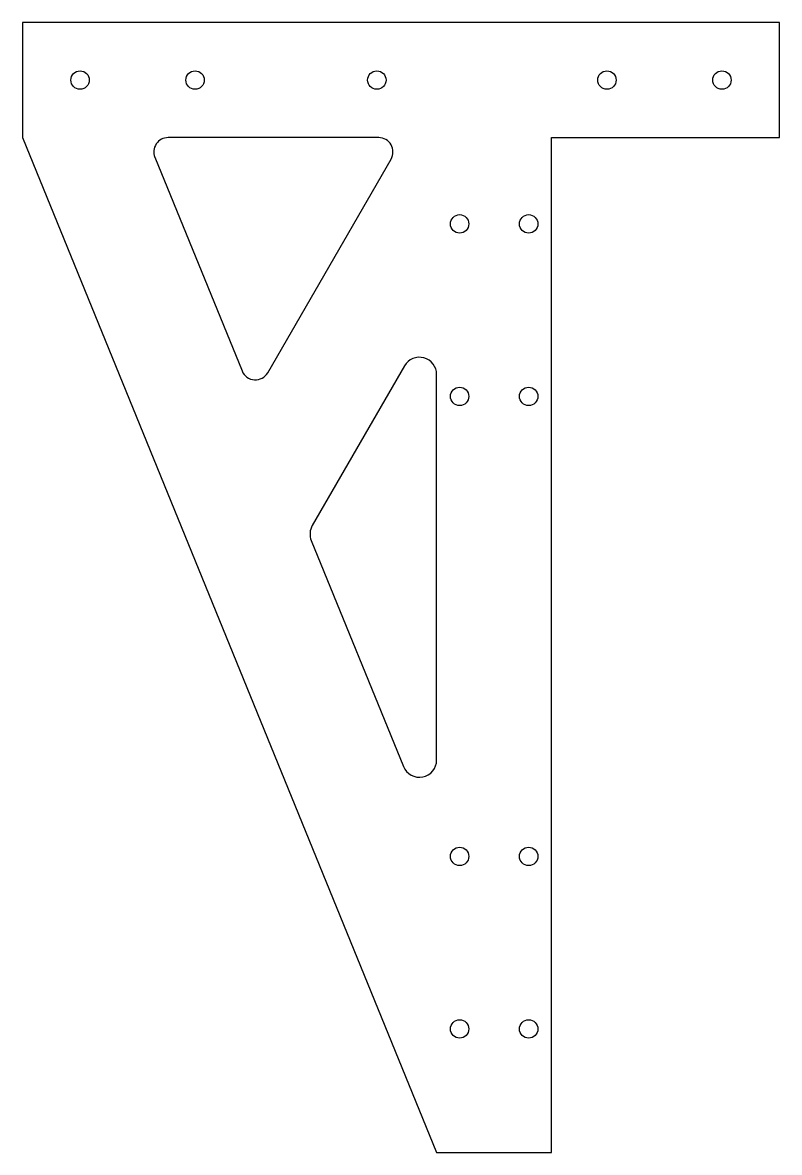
# Model space of a CAD drawing. Header units: millimetres. Extents: x -234 to -103, y -176 to 20.
import ezdxf

# ---------------------------------------------------------------- set-up
doc = ezdxf.new("R2010")
doc.units = ezdxf.units.MM

msp = doc.modelspace()

# ---------------------------------------------------------------- linework, layer by layer
at = {"color": 7, "linetype": 'Continuous', "lineweight": 25}
for p, q in [((-102.86, 20), (-234.46, 20)), ((-234.46, 20), (-234.46, 0)), ((-102.86, 0), (-102.86, 20)), ((-234.46, 0), (-162.46, -176.47)), ((-172.54, 0), (-209.15, 0)), ((-142.46, 0), (-102.86, 0)), ((-142.46, -176.47), (-142.46, 0)), ((-211.46, -3.43), (-196.3, -40.58)), ((-191.84, -40.89), (-170.39, -3.73)), ((-168.06, -39.7), (-184.08, -67.45)), ((-162.46, -108.23), (-162.46, -41.2)), ((-184.26, -70.09), (-168.24, -109.37)), ((-162.46, -176.47), (-142.46, -176.47))]:
    msp.add_line(p, q, dxfattribs=at)
for centre in [(-224.46, 10), (-204.46, 10), (-172.86, 10), (-132.86, 10), (-112.86, 10), (-158.46, -15), (-146.46, -15), (-158.46, -45), (-146.46, -45), (-158.46, -125), (-146.46, -125), (-158.46, -155), (-146.46, -155)]:
    msp.add_circle(centre, 1.6, dxfattribs=at)
for centre, radius, start, end in [((-209.15, -2.49), 2.49, 90, 202.1955), ((-172.54, -2.49), 2.49, 330, 90), ((-165.46, -41.2), 3, 0, 150), ((-193.99, -39.64), 2.49, 202.1955, 330), ((-181.48, -68.95), 3, 150, 202.1955), ((-165.46, -108.23), 3, 202.1955, 0)]:
    msp.add_arc(centre, radius, start, end, dxfattribs=at)

doc.saveas('drawing.dxf')
